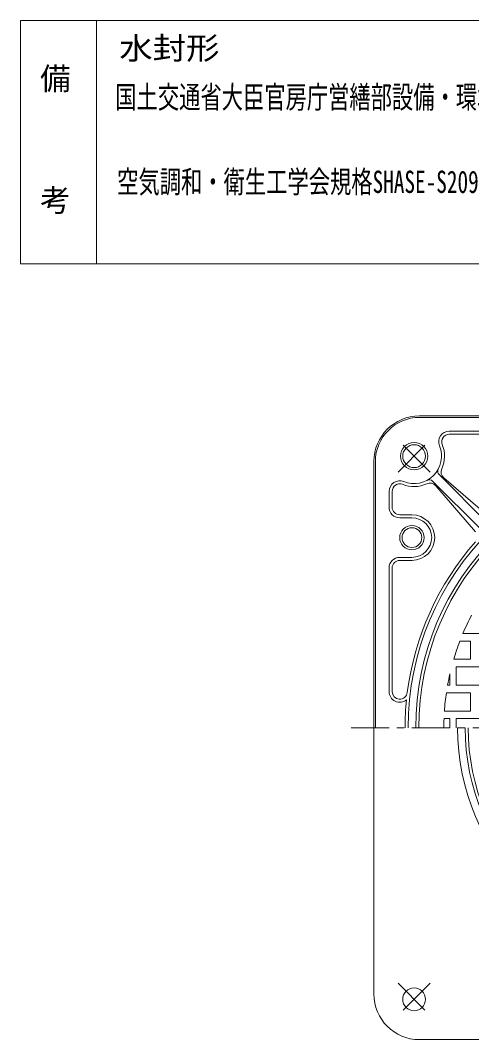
# Model space of a CAD drawing. Units: millimetres, scale not verified. Extents: x -491 to 384, y -667 to 704.
# Drawn here: x -491 to -194, y 34 to 704 of the extents above; entities that cross this region are included whole.
import ezdxf
from ezdxf.enums import TextEntityAlignment as Align

# ---------------------------------------------------------------- set-up
doc = ezdxf.new("R2010")
doc.units = ezdxf.units.MM
doc.header["$LTSCALE"] = 5
doc.linetypes.add('CHAIN1', pattern=[8, 5, -1, 1, -1])
for name, color, linetype, lineweight in [('1-1_1-1ﾚｲﾔ', 2, 'Continuous', 18), ('1-2_1-2ﾚｲﾔ', 3, 'Continuous', 18), ('F-0_F-0ﾚｲﾔ', 7, 'Continuous', 18)]:
    doc.layers.add(name, color=color, linetype=linetype, lineweight=lineweight)
doc.layers.add('F-4_F-4ﾚｲﾔ', color=2, linetype='Continuous')
doc.styles.add('ＭＳ ゴシック', font='')
doc.styles.get('ＭＳ ゴシック').set_extended_font_data('MS Gothic')

msp = doc.modelspace()

# ---------------------------------------------------------------- linework, layer by layer
at = {"layer": '1-1_1-1ﾚｲﾔ'}
for p, q in [((-228.311, 443.851), (121.689, 443.851)), ((-228.311, 442.852), (121.689, 442.852)), ((-208.707, 433.851), (-77.107, 433.851)), ((-208.707, 431.851), (-77.107, 431.851)), ((-258.311, 413.851), (-258.311, 63.851)), ((-257.311, 413.851), (-257.311, 238.851)), ((-183.98, 373.764), (-215.495, 405.278)), ((-212.401, 403.135), (-182.073, 377.046)), ((-188.223, 369.521), (-219.738, 401.035)), ((-217.595, 397.942), (-191.505, 367.614)), ((-248.311, 383.852), (-248.311, 394.248)), ((-246.311, 383.852), (-246.311, 394.248)), ((-241.311, 378.851), (-233.311, 378.851)), ((-241.311, 376.851), (-233.311, 376.851)), ((-241.311, 350.851), (-233.311, 350.851)), ((-241.311, 348.851), (-233.311, 348.851)), ((-248.311, 343.851), (-248.311, 262.648)), ((-246.311, 343.851), (-246.311, 262.648)), ((-228.311, 33.851), (121.689, 33.851))]:
    msp.add_line(p, q, dxfattribs=at)
at = {"layer": '1-1_1-1ﾚｲﾔ', "linetype": 'CHAIN1'}
for p, q in [((-242.402, 406.831), (-221.29, 427.943)), ((-221.29, 406.831), (-242.402, 427.943)), ((-242.402, 70.872), (-221.29, 49.76)), ((-221.29, 70.872), (-242.402, 49.76))]:
    msp.add_line(p, q, dxfattribs=at)
at = {"layer": '1-1_1-1ﾚｲﾔ'}
for centre, radius in [((-231.846, 417.387), 9), ((-231.846, 417.387), 7.5), ((-233.311, 363.851), 8), ((-233.311, 363.851), 6.5), ((-231.846, 60.316), 7.5)]:
    msp.add_circle(centre, radius, dxfattribs=at)
for centre, radius, start, end in [((-228.311, 413.851), 30, 90, 180), ((-228.311, 413.851), 29, 90, 180), ((-208.707, 426.852), 7, 90, 202.24596), ((-208.707, 426.852), 5, 90, 202.24591), ((-231.846, 417.387), 18, 247.75421, 22.24567), ((-231.846, 417.387), 20, 335.26306, 22.24571), ((-53.311, 238.851), 182.5, 0, 180), ((-53.311, 238.851), 177.5, 0, 180), ((-213.373, 407.399), 3, 151.60168, 225), ((-209.14, 406.926), 5, 155.26315, 229.29657), ((-241.311, 394.248), 7, 67.75404, 180), ((-241.311, 394.248), 5, 67.75409, 180), ((-231.846, 417.387), 20, 247.75429, 294.73685), ((-221.385, 394.681), 5, 40.70343, 114.73685), ((-221.859, 398.914), 3, 45, 118.39832), ((-241.311, 383.852), 7, 180, 270), ((-241.311, 383.852), 5, 180, 270), ((-233.311, 363.851), 15, 270, 90), ((-233.311, 363.851), 13, 270, 90), ((-53.311, 238.851), 184.5, 138.52629, 172.78613), ((-241.311, 343.851), 7, 90, 180), ((-241.311, 343.851), 5, 90, 180), ((-241.311, 262.648), 7, 180, 309.11661), ((-241.311, 262.648), 5, 180, 352.78636), ((-53.311, 238.851), 184.5, 174.28732, 180), ((-53.311, 238.851), 150, 180, 0), ((-228.311, 63.851), 30, 180, 270)]:
    msp.add_arc(centre, radius, start, end, dxfattribs=at)
at = {"layer": '1-2_1-2ﾚｲﾔ'}
for p, q in [((-194.811, 295.851), (-201.743, 295.851)), ((-199.725, 300.851), (-174.311, 300.851)), ((-194.811, 283.851), (-194.811, 295.851)), ((-194.811, 283.851), (-205.81, 283.851)), ((-204.311, 278.851), (-204.311, 266.851)), ((-204.311, 278.851), (-174.311, 278.851)), ((-208.311, 274.29), (-208.311, 266.851)), ((-194.811, 261.851), (-210.639, 261.851)), ((-209.826, 266.851), (-208.311, 266.851)), ((-204.311, 266.851), (-174.311, 266.851)), ((-194.811, 249.851), (-194.811, 261.851)), ((-194.811, 249.851), (-211.93, 249.851)), ((-212.198, 244.851), (-208.311, 244.851)), ((-208.311, 238.851), (-208.311, 244.851)), ((-204.311, 244.851), (-182.311, 244.851)), ((-204.311, 238.851), (-204.311, 244.851))]:
    msp.add_line(p, q, dxfattribs=at)
at = {"layer": '1-2_1-2ﾚｲﾔ', "linetype": 'CHAIN1'}
msp.add_line((-273.311, 238.851), (166.689, 238.851), dxfattribs=at)
at = {"layer": '1-2_1-2ﾚｲﾔ'}
for radius, start, end in [(175.5, 0, 180), (159, 152.26331, 157.04941), (159, 158.99246, 163.55954), (159, 167.12138, 169.85728), (159, 171.68275, 176.03297), (159, 177.83739, 180), (145, 180, 0), (143, 180, 0)]:
    msp.add_arc((-53.311, 238.851), radius, start, end, dxfattribs=at)
at = {"layer": 'F-0_F-0ﾚｲﾔ'}
for p, q in [((-490.811, 543.851), (-490.811, 703.852)), ((384.189, 703.851), (-490.811, 703.851)), ((-440.811, 543.851), (-440.811, 703.852)), ((384.189, 543.851), (-490.811, 543.851))]:
    msp.add_line(p, q, dxfattribs=at)

# ---------------------------------------------------------------- texts
at = {"layer": 'F-4_F-4ﾚｲﾔ', "style": 'ＭＳ ゴシック', "width": 1.1}
msp.add_text('水封形', height=14.66, dxfattribs=at).set_placement((-425.811, 673.851), align=Align.BOTTOM_LEFT)
at = {"layer": 'F-4_F-4ﾚｲﾔ', "style": 'ＭＳ ゴシック'}
for s, p in [('備', (-477.849, 653.851)), ('考', (-477.849, 573.851))]:
    msp.add_text(s, height=14.66, dxfattribs=at).set_placement(p, align=Align.BOTTOM_LEFT)
at = {"layer": 'F-4_F-4ﾚｲﾔ', "color": 3, "style": 'ＭＳ ゴシック', "width": 0.7}
for s, p in [('国土交通省大臣官房庁営繕部設備・環境課監修公共建築設備工事標準図', (-428.392, 641.695)), ('空気調和・衛生工学会規格SHASE-S209-2009 水封形 1500K', (-427.161, 586.008))]:
    msp.add_text(s, height=14.66, dxfattribs=at).set_placement(p, align=Align.BOTTOM_LEFT)

doc.saveas('drawing.dxf')
